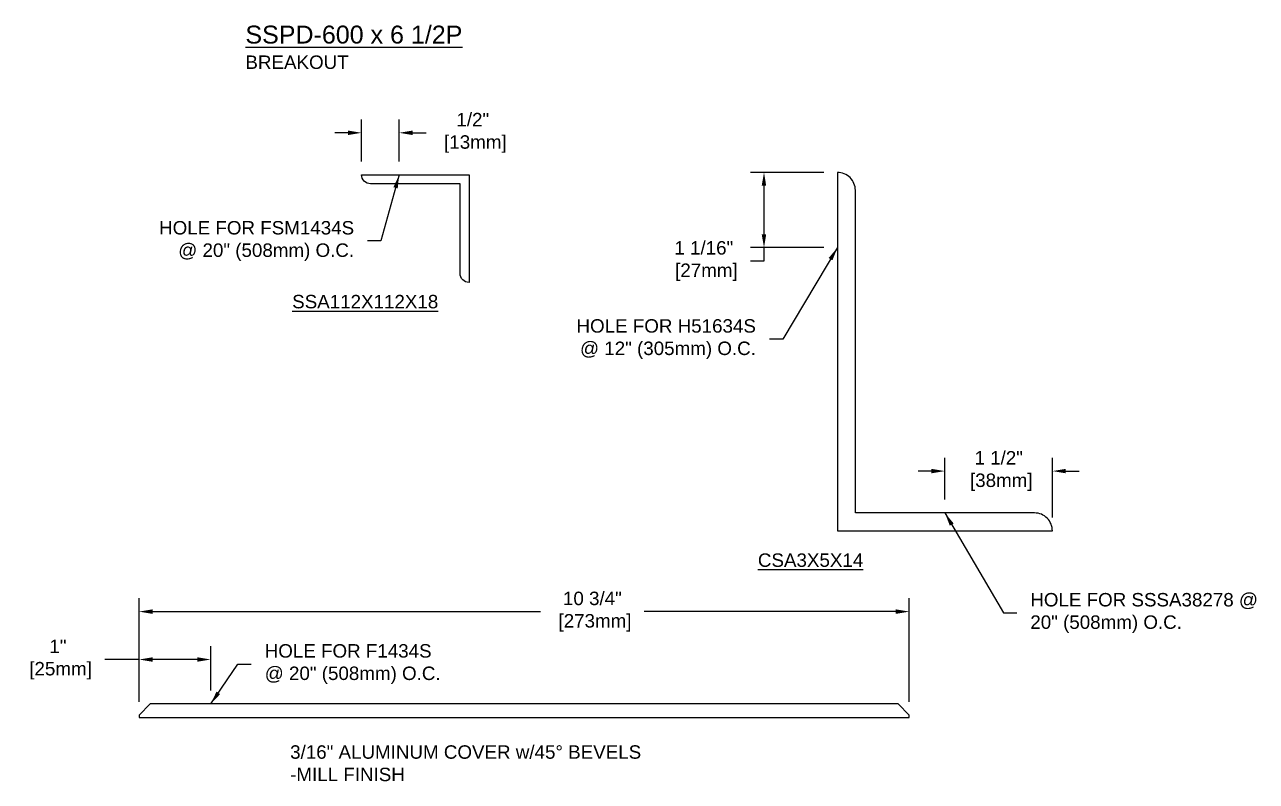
# Model space of a CAD drawing. Header units: inches. Extents: x -6.4 to 47.3, y -12.5 to 3.3.
# Drawn here: x 30.08 to 47.27, y -7.3 to 3.25 of the extents above; entities that cross this region are included whole.
import ezdxf

# ---------------------------------------------------------------- set-up
doc = ezdxf.new("R2010")
doc.units = ezdxf.units.IN
doc.header["$MEASUREMENT"] = 0
for name, color, linetype in [('Dimensions', 3, 'Continuous'), ('Metals', 7, 'Continuous'), ('Text', 2, 'Continuous')]:
    doc.layers.add(name, color=color, linetype=linetype)
doc.styles.add('ARIAL', font='arial.ttf')
doc.dimstyles.new('Arial', dxfattribs={"dimscale": 1.5, "dimtxt": 0.125, "dimasz": 0.125, "dimexe": 0.125, "dimexo": 0.125, "dimgap": 0.125, "dimtad": 0, "dimtih": 1, "dimtoh": 1, "dimdec": 4, "dimzin": 0, "dimdsep": 46, "dimlunit": 4, "dimtxsty": 'ARIAL', "dimcen": 0.125, "dimadec": 0, "dimazin": 0, "dimtfac": 1, "dimtdec": 4, "dimtofl": 0, "dimtmove": 0, "dimatfit": 3, "dimfxl": 0, "dimfrac": 2, "dimtolj": 1, "dimtzin": 0, "dimarcsym": 0})

# ---------------------------------------------------------------- blocks, each defined once
blk = doc.blocks.new('SSA112X112X18')
blk.add_lwpolyline([(0, 0), (-1.5, 0), (-1.5, -1.5, 0.414214), (-1.375, -1.375), (-1.375, -0.125), (-0.125, -0.125, 0.414214)], format="xyb", close=True)
blk = doc.blocks.new('*D21')
at = {"layer": 'Defpoints', "color": 0}
for p in [(42.926, -2.973), (42.926, -3.557), (44.426, -3.807)]:
    blk.add_point(p, dxfattribs=at)
at = {"layer": 'Dimensions', "color": 0, "lineweight": -2}
for p, q in [((42.926, -3.369), (42.926, -2.786)), ((44.426, -3.619), (44.426, -2.786)), ((42.738, -2.973), (42.551, -2.973)), ((44.613, -2.973), (44.801, -2.973))]:
    blk.add_line(p, q, dxfattribs=at)
at = {"layer": 'Dimensions', "color": 0}
for points in [[(42.738, -2.942), (42.738, -3.004), (42.926, -2.973)], [(44.613, -2.942), (44.613, -3.004), (44.426, -2.973)]]:
    blk.add_solid(points, dxfattribs=at)
at = {"layer": 'Dimensions', "color": 0, "insert": (43.676, -2.973), "char_height": 0.1875, "attachment_point": 5, "style": 'ARIAL'}
blk.add_mtext('\\A1;1 1/2"\\P [38mm]', dxfattribs=at)
blk = doc.blocks.new('*D20')
at = {"layer": 'Defpoints', "color": 0}
for p in [(40.401, 1.193), (41.426, 1.193), (41.426, 0.144)]:
    blk.add_point(p, dxfattribs=at)
at = {"layer": 'Dimensions', "color": 0, "lineweight": -2}
for p, q in [((41.238, 1.193), (40.213, 1.193)), ((40.401, 1.006), (40.401, 0.331)), ((41.238, 0.144), (40.213, 0.144)), ((40.401, 0.144), (40.401, -0.044)), ((40.401, -0.044), (40.213, -0.044))]:
    blk.add_line(p, q, dxfattribs=at)
at = {"layer": 'Dimensions', "color": 0}
for points in [[(40.369, 1.006), (40.432, 1.006), (40.401, 1.193)], [(40.369, 0.331), (40.432, 0.331), (40.401, 0.144)]]:
    blk.add_solid(points, dxfattribs=at)
at = {"layer": 'Dimensions', "color": 0, "insert": (39.561, -0.044), "char_height": 0.1875, "attachment_point": 5, "style": 'ARIAL'}
blk.add_mtext('\\A1;1 1/16"\\P [27mm]', dxfattribs=at)
blk = doc.blocks.new('*D22')
at = {"layer": 'Defpoints', "color": 0}
for p in [(35.31, 1.745), (34.785, 1.159), (35.31, 1.159)]:
    blk.add_point(p, dxfattribs=at)
at = {"layer": 'Dimensions', "color": 0, "lineweight": -2}
for p, q in [((34.785, 1.347), (34.785, 1.932)), ((35.31, 1.347), (35.31, 1.932)), ((34.598, 1.745), (34.41, 1.745)), ((35.497, 1.745), (35.685, 1.745))]:
    blk.add_line(p, q, dxfattribs=at)
at = {"layer": 'Dimensions', "color": 0}
for points in [[(34.598, 1.776), (34.598, 1.714), (34.785, 1.745)], [(35.497, 1.776), (35.497, 1.714), (35.31, 1.745)]]:
    blk.add_solid(points, dxfattribs=at)
at = {"layer": 'Dimensions', "color": 0, "insert": (36.337, 1.745), "char_height": 0.1875, "attachment_point": 5, "style": 'ARIAL'}
blk.add_mtext('\\A1;1/2"\\P [13mm]', dxfattribs=at)
blk = doc.blocks.new('CSA3X5X14')
at = {"layer": 'Metals'}
blk.add_lwpolyline([(0.25, 4.75, 0.414214), (0, 5), (0, 0), (3, 0, 0.414214), (2.75, 0.25), (0.25, 0.25)], format="xyb", close=True, dxfattribs=at)
blk = doc.blocks.new('*D28')
at = {"layer": 'Defpoints', "color": 0}
for p in [(42.428, -4.933), (31.68, -6.378), (42.428, -6.378)]:
    blk.add_point(p, dxfattribs=at)
at = {"layer": 'Dimensions', "color": 0, "lineweight": -2}
for p, q in [((31.68, -6.19), (31.68, -4.745)), ((42.428, -6.19), (42.428, -4.745)), ((31.868, -4.933), (37.281, -4.933)), ((42.24, -4.933), (38.731, -4.933))]:
    blk.add_line(p, q, dxfattribs=at)
at = {"layer": 'Dimensions', "color": 0}
for points in [[(31.868, -4.901), (31.868, -4.964), (31.68, -4.933)], [(42.24, -4.901), (42.24, -4.964), (42.428, -4.933)]]:
    blk.add_solid(points, dxfattribs=at)
at = {"layer": 'Dimensions', "color": 0, "insert": (38.006, -4.933), "char_height": 0.1875, "attachment_point": 5, "style": 'ARIAL'}
blk.add_mtext('\\A1;10 3/4"\\P [273mm]', dxfattribs=at)
blk = doc.blocks.new('*D29')
at = {"layer": 'Defpoints', "color": 0}
for p in [(32.68, -5.601), (32.68, -6.221), (31.68, -6.378)]:
    blk.add_point(p, dxfattribs=at)
at = {"layer": 'Dimensions', "color": 0, "lineweight": -2}
for p, q in [((31.68, -6.19), (31.68, -5.414)), ((32.68, -6.034), (32.68, -5.414)), ((31.68, -5.601), (31.2, -5.601)), ((32.493, -5.601), (31.868, -5.601))]:
    blk.add_line(p, q, dxfattribs=at)
at = {"layer": 'Dimensions', "color": 0}
for points in [[(31.868, -5.57), (31.868, -5.632), (31.68, -5.601)], [(32.493, -5.57), (32.493, -5.632), (32.68, -5.601)]]:
    blk.add_solid(points, dxfattribs=at)
at = {"layer": 'Dimensions', "color": 0, "insert": (30.548, -5.601), "char_height": 0.1875, "attachment_point": 5, "style": 'ARIAL'}
blk.add_mtext('\\A1;1"\\P [25mm]', dxfattribs=at)

msp = doc.modelspace()

# ---------------------------------------------------------------- linework, layer by layer
msp.add_lwpolyline([(31.68042, -6.40892), (42.42792, -6.40892), (42.42792, -6.37767), (42.27167, -6.22142), (31.83667, -6.22142), (31.68042, -6.37767)], close=True)

# ---------------------------------------------------------------- block references
at = {"layer": 'Metals', "xscale": -1}
msp.add_blockref('SSA112X112X18', (34.78542, 1.15904), dxfattribs=at)
at = {"layer": 'Metals'}
msp.add_blockref('CSA3X5X14', (41.42592, -3.8068), dxfattribs=at)

# ---------------------------------------------------------------- texts
at = {"layer": 'Text', "style": 'ARIAL'}
for s, insert, char_height, width, attachment_point in [('{\\LSSPD-600 x 6 1/2P\\P\\H0.75x;\\lBREAKOUT}', (33.16399, 3.24039), 0.25, 4.7396332, 1), ('HOLE FOR FSM1434S \\P@ 20" (508mm) O.C.', (34.68113, 0.23632), 0.1875, 3.9506446, 6), ('{\\LSSA112X112X18}', (35.85531, -0.6105), 0.1875, 2.2451472, 6), ('HOLE FOR H51634S \\P@ 12" (305mm) O.C.', (40.28812, -1.13257), 0.1875, 4.2482114, 6), ('\\A1;{\\LCSA3X5X14}', (40.316, -4.21629), 0.1875, 2.4899842, 4), ('HOLE FOR SSSA38278 @\\P20" (508mm) O.C.', (44.11752, -4.95159), 0.1875, 3.6647516, 4), ('HOLE FOR F1434S\\P@ 20" (508mm) O.C.', (33.43351, -5.66509), 0.1875, 3.9506446, 4), ('3/16" ALUMINUM COVER w/45%%D BEVELS\\P-MILL FINISH', (33.78825, -7.04896), 0.1875, 7.9297767, 4)]:
    msp.add_mtext(s, dxfattribs=dict(at, insert=insert, char_height=char_height, width=width, attachment_point=attachment_point))

# ---------------------------------------------------------------- dimensions: what is measured, and where the dimension line sits
at = {"layer": 'Dimensions'}
for base, p1, p2, picture, middle in [((35.30966, 1.74491), (34.78542, 1.15904), (35.30966, 1.15904), '*D22', (36.33669, 1.74491)), ((42.92592, -2.97302), (44.42592, -3.8068), (42.92592, -3.5568), '*D21', (43.67592, -2.97302)), ((42.42792, -4.93269), (31.68042, -6.37767), (42.42792, -6.37767), '*D28', (38.00596, -4.93269)), ((32.68042, -5.60103), (31.68042, -6.37767), (32.68042, -6.22142), '*D29', (30.54839, -5.60103))]:
    dim = msp.add_linear_dim(base=base, p1=p1, p2=p2, dimstyle='Arial', override={"dimpost": '\\X'}, dxfattribs=at)
    dim.commit()
    dim.dimension.update_dxf_attribs({"geometry": picture, "text_midpoint": middle, "dimtype": 160})
dim = msp.add_linear_dim(base=(40.40062, 1.1932), p1=(41.42592, 0.14354), p2=(41.42592, 1.1932), angle=90, dimstyle='Arial', override={"dimpost": '\\X'}, dxfattribs=at)
dim.commit()
dim.dimension.update_dxf_attribs({"geometry": '*D20', "text_midpoint": (39.56109, -0.04396), "dimtype": 160})

# ---------------------------------------------------------------- leaders
at = {"layer": 'Text', "annotation_type": 0, "has_hookline": 1}
for points, hookline_direction, text_width in [([(35.30966, 1.15904), (35.05613, 0.23632), (34.86863, 0.23632)], 1, 2.68741), ([(41.42592, 0.14354), (40.66312, -1.13257), (40.47562, -1.13257)], 1, 2.46935), ([(42.92592, -3.5568), (43.74252, -4.95159), (43.93002, -4.95159)], 0, 3.14721), ([(32.68042, -6.22142), (33.05851, -5.66509), (33.24601, -5.66509)], 0, 2.41793)]:
    msp.add_leader(points, dimstyle='Arial', override={"dimgap": 0.125, "dimtad": 0}, dxfattribs=dict(at, hookline_direction=hookline_direction, text_width=text_width))

doc.saveas('drawing.dxf')
